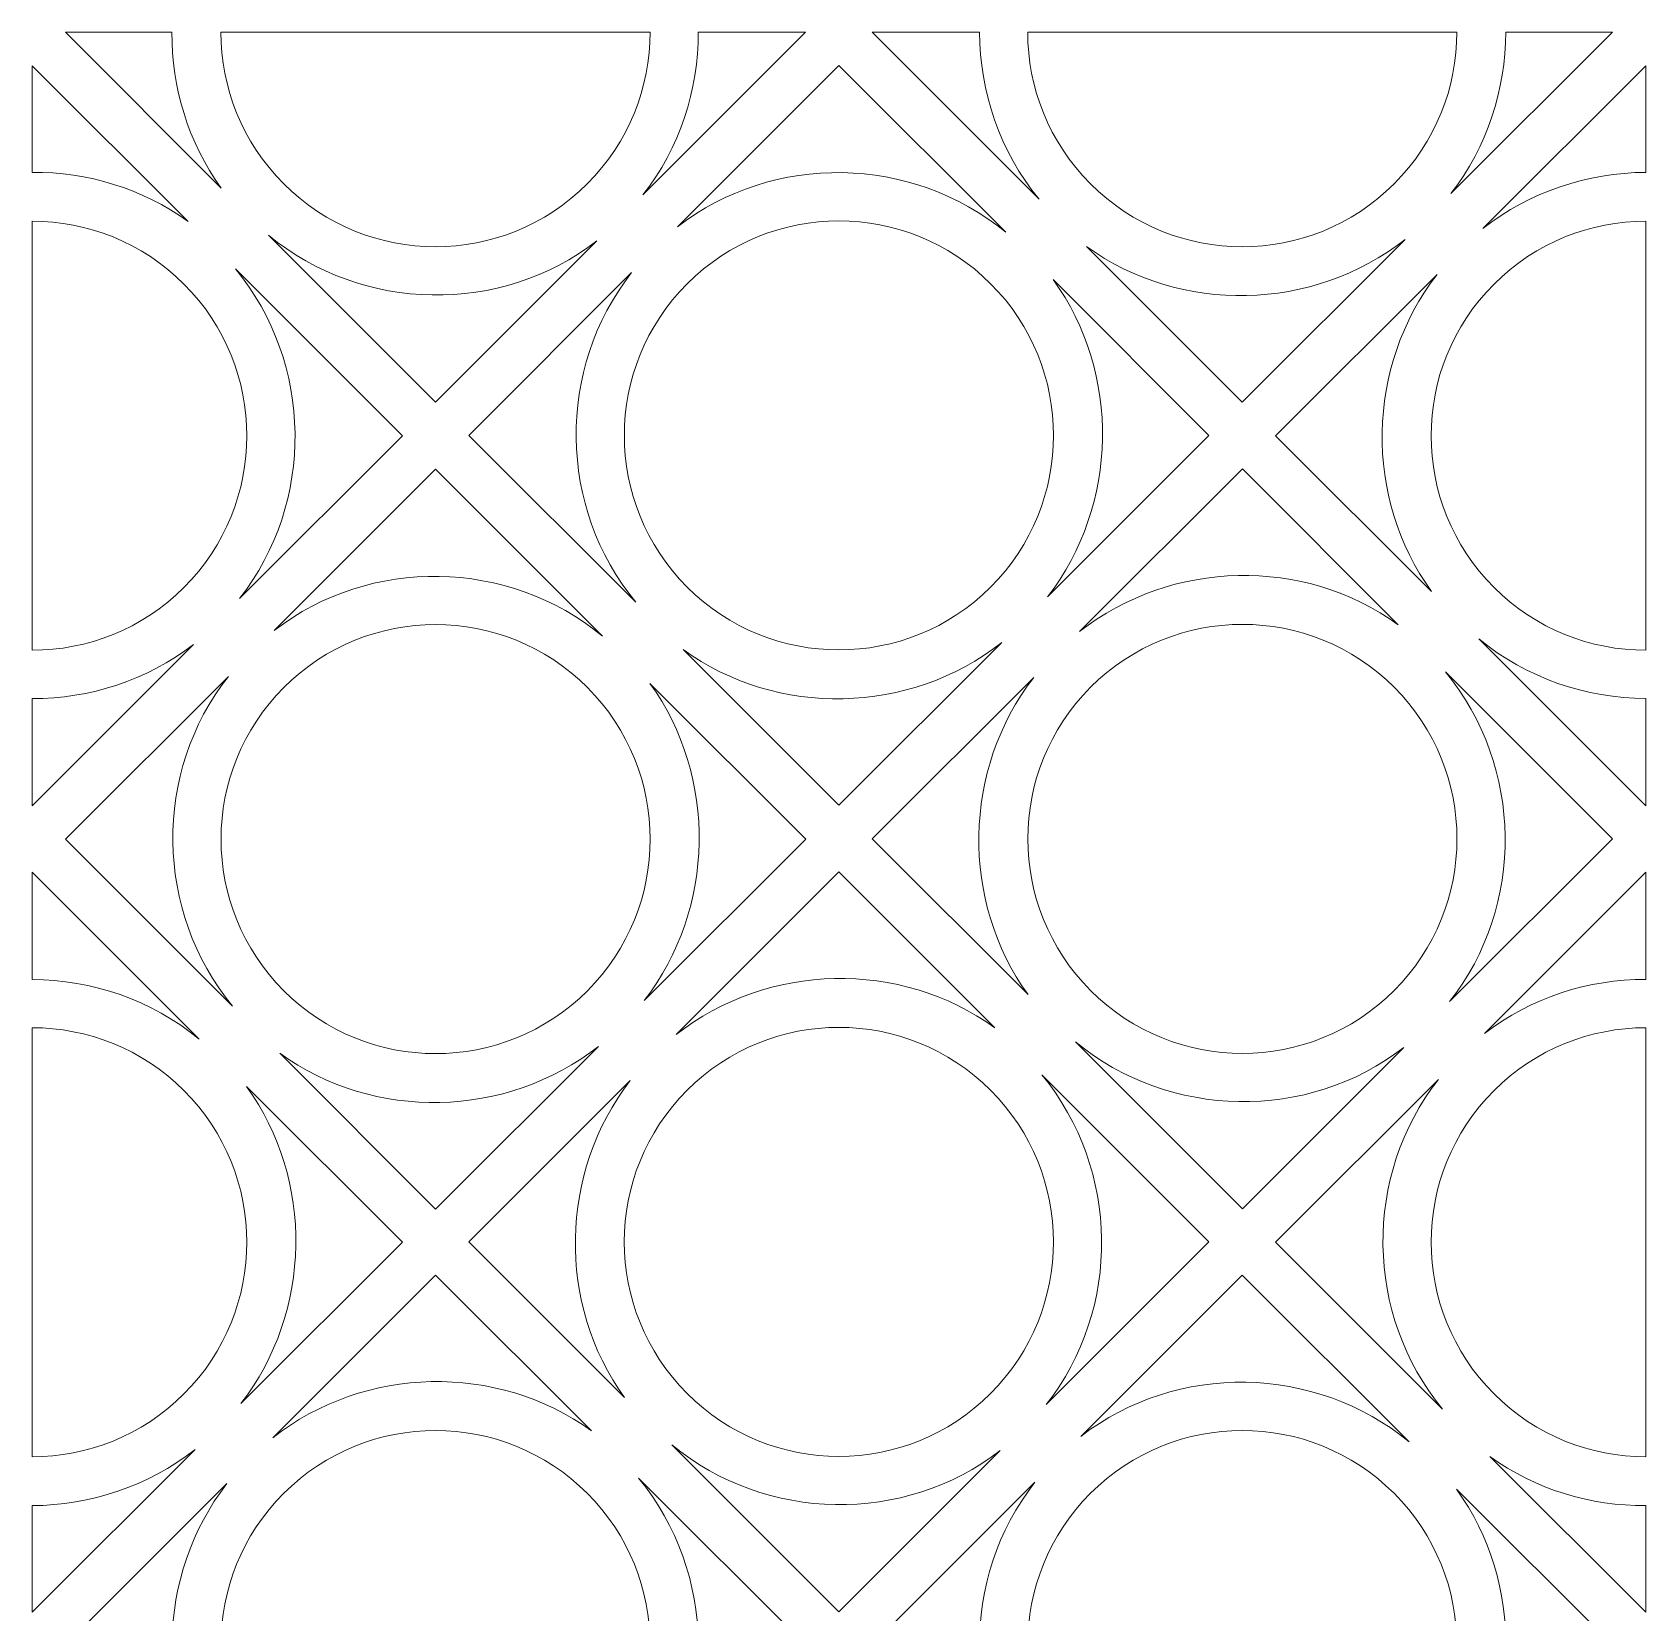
# Model space of a CAD drawing. Header units: centimetres. Extents: x -68 to 68, y -70 to 70.
# Drawn here: x -1.6 to 68.3, y 1.4 to 69.9 of the extents above; entities that cross this region are included whole.
import ezdxf

# ---------------------------------------------------------------- set-up
doc = ezdxf.new("R2010")
doc.units = ezdxf.units.CM
doc.header["$MEASUREMENT"] = 0
doc.layers.add('layer 1', color=7, linetype='Continuous')

msp = doc.modelspace()

# ---------------------------------------------------------------- linework, layer by layer
at = {"layer": 'layer 1', "color": 114, "lineweight": 9}
for points, knots in [([(4.48881, 69.86364), (4.48881, 69.86364), (-0.12264, 69.86363), (-0.12264, 69.86363), (-0.12264, 69.86363), (-0.12264, 69.86363), (6.62504, 63.11615), (6.62504, 63.11615), (6.62504, 63.11615), (5.1857, 65.09809), (4.47632, 67.48099), (4.48881, 69.86364)], [0, 0, 0, 0, 0.25, 0.25, 0.25, 0.25, 0.5, 0.5, 0.5, 0.5, 1, 1, 1, 1]), ([(31.92586, 69.86363), (31.92586, 69.86363), (27.27964, 69.86364), (27.27964, 69.86364), (27.27964, 69.86364), (27.2868, 67.36409), (26.48751, 64.86423), (24.87708, 62.81512), (24.87708, 62.81512), (24.87708, 62.81512), (31.92586, 69.86363), (31.92586, 69.86363)], [0, 0, 0, 0, 0.25, 0.25, 0.25, 0.25, 0.5, 0.5, 0.5, 0.5, 1, 1, 1, 1]), ([(39.45643, 69.86364), (39.46381, 67.2894), (40.32658, 64.71547), (42.0396, 62.63445), (42.0396, 62.63445), (42.0396, 62.63445), (34.81023, 69.86363), (34.81023, 69.86363), (34.81023, 69.86363), (34.81023, 69.86363), (39.45643, 69.86364), (39.45643, 69.86364)], [0, 0, 0, 0, 0.25, 0.25, 0.25, 0.25, 0.5, 0.5, 0.5, 0.5, 1, 1, 1, 1]), ([(62.24724, 69.86364), (62.24724, 69.86364), (66.85873, 69.86364), (66.85873, 69.86364), (66.85873, 69.86364), (66.85873, 69.86364), (59.87017, 62.87534), (59.87017, 62.87534), (59.87017, 62.87534), (61.43882, 64.90274), (62.23425, 67.38306), (62.24724, 69.86364)], [0, 0, 0, 0, 0.25, 0.25, 0.25, 0.25, 0.5, 0.5, 0.5, 0.5, 1, 1, 1, 1]), ([(6.61077, 69.86363), (6.61077, 67.48569), (7.51775, 65.10775), (9.33166, 63.29389), (9.33166, 63.29389), (12.95953, 59.66615), (18.84369, 59.66614), (22.47154, 63.29389), (22.47154, 63.29389), (24.28545, 65.10774), (25.19243, 67.48569), (25.19243, 69.86362), (25.19243, 69.86362), (25.19243, 69.86362), (6.61077, 69.86363), (6.61077, 69.86363)], [0, 0, 0, 0, 0.2, 0.2, 0.2, 0.2, 0.4, 0.4, 0.4, 0.4, 0.6, 0.6, 0.6, 0.6, 1, 1, 1, 1]), ([(41.54364, 69.86363), (41.54364, 67.48569), (42.45062, 65.10773), (44.26451, 63.29389), (44.26451, 63.29389), (47.89235, 59.66615), (53.77653, 59.66615), (57.4044, 63.29389), (57.4044, 63.29389), (59.21831, 65.10775), (60.1253, 67.48569), (60.1253, 69.86363), (60.1253, 69.86363), (60.1253, 69.86363), (41.54364, 69.86363), (41.54364, 69.86363)], [0, 0, 0, 0, 0.2, 0.2, 0.2, 0.2, 0.4, 0.4, 0.4, 0.4, 0.6, 0.6, 0.6, 0.6, 1, 1, 1, 1]), ([(-1.55932, 63.7966), (0.82278, 63.81171), (3.20522, 63.10404), (5.18839, 61.66387), (5.18839, 61.66387), (5.18839, 61.66387), (-1.55932, 68.41139), (-1.55932, 68.41139), (-1.55932, 68.41139), (-1.55932, 68.41139), (-1.55932, 63.7966), (-1.55932, 63.7966)], [0, 0, 0, 0, 0.25, 0.25, 0.25, 0.25, 0.5, 0.5, 0.5, 0.5, 1, 1, 1, 1]), ([(40.59847, 61.19791), (36.5189, 64.55585), (30.53655, 64.6542), (26.38055, 61.43875), (26.38055, 61.43875), (26.38055, 61.43875), (33.36908, 68.42708), (33.36908, 68.42708), (33.36908, 68.42708), (33.36908, 68.42708), (40.59847, 61.19791), (40.59847, 61.19791)], [0, 0, 0, 0, 0.25, 0.25, 0.25, 0.25, 0.5, 0.5, 0.5, 0.5, 1, 1, 1, 1]), ([(68.30429, 63.79659), (68.30429, 63.79659), (68.30429, 68.41139), (68.30429, 68.41139), (68.30429, 68.41139), (68.30429, 68.41139), (61.25555, 61.36285), (61.25555, 61.36285), (61.25555, 61.36285), (63.29517, 62.96568), (65.79956, 63.78069), (68.30429, 63.79659)], [0, 0, 0, 0, 0.25, 0.25, 0.25, 0.25, 0.5, 0.5, 0.5, 0.5, 1, 1, 1, 1]), ([(39.93902, 45.83357), (36.31054, 42.2052), (30.42762, 42.2052), (26.79914, 45.83357), (26.79914, 45.83357), (23.17066, 49.46194), (23.17066, 55.34469), (26.79914, 58.97306), (26.79914, 58.97306), (30.42762, 62.60142), (36.31054, 62.60143), (39.93902, 58.97306), (39.93902, 58.97306), (43.5675, 55.34469), (43.5675, 49.46194), (39.93902, 45.83357)], [0, 0, 0, 0, 0.2, 0.2, 0.2, 0.2, 0.4, 0.4, 0.4, 0.4, 0.6, 0.6, 0.6, 0.6, 1, 1, 1, 1]), ([(-1.55932, 43.09705), (0.81867, 43.09705), (3.19672, 44.00399), (5.01062, 45.81785), (5.01062, 45.81785), (8.63849, 49.4456), (8.63848, 55.3296), (5.01062, 58.95735), (5.01062, 58.95735), (3.1967, 60.77122), (0.81869, 61.6782), (-1.55932, 61.6782), (-1.55932, 61.6782), (-1.55932, 61.6782), (-1.55932, 43.09705), (-1.55932, 43.09705)], [0, 0, 0, 0, 0.2, 0.2, 0.2, 0.2, 0.4, 0.4, 0.4, 0.4, 0.6, 0.6, 0.6, 0.6, 1, 1, 1, 1]), ([(68.30431, 43.09705), (65.92628, 43.09705), (63.54826, 44.00399), (61.73435, 45.81785), (61.73435, 45.81785), (58.10649, 49.4456), (58.10649, 55.32961), (61.73435, 58.95735), (61.73435, 58.95735), (63.54827, 60.77123), (65.9263, 61.67815), (68.30432, 61.67815), (68.30432, 61.67815), (68.30432, 61.67815), (68.30431, 43.09705), (68.30431, 43.09705)], [0, 0, 0, 0, 0.2, 0.2, 0.2, 0.2, 0.4, 0.4, 0.4, 0.4, 0.6, 0.6, 0.6, 0.6, 1, 1, 1, 1]), ([(8.67221, 61.06903), (12.75178, 57.71111), (18.73416, 57.61276), (22.89013, 60.82818), (22.89013, 60.82818), (22.89013, 60.82818), (15.90162, 53.83986), (15.90162, 53.83986), (15.90162, 53.83986), (15.90162, 53.83986), (8.67221, 61.06903), (8.67221, 61.06903)], [0, 0, 0, 0, 0.25, 0.25, 0.25, 0.25, 0.5, 0.5, 0.5, 0.5, 1, 1, 1, 1]), ([(44.08677, 60.58735), (48.15528, 57.63288), (53.90381, 57.76119), (57.88321, 60.88837), (57.88321, 60.88837), (57.88321, 60.88837), (50.83444, 53.83988), (50.83444, 53.83988), (50.83444, 53.83988), (50.83444, 53.83988), (44.08677, 60.58735), (44.08677, 60.58735)], [0, 0, 0, 0, 0.25, 0.25, 0.25, 0.25, 0.5, 0.5, 0.5, 0.5, 1, 1, 1, 1]), ([(7.41621, 45.3391), (7.41621, 45.3391), (14.46491, 52.38761), (14.46491, 52.38761), (14.46491, 52.38761), (14.46491, 52.38761), (7.23553, 59.61679), (7.23553, 59.61679), (7.23553, 59.61679), (10.61191, 55.51518), (10.68515, 49.49858), (7.41621, 45.3391)], [0, 0, 0, 0, 0.25, 0.25, 0.25, 0.25, 0.5, 0.5, 0.5, 0.5, 1, 1, 1, 1]), ([(24.39358, 59.45185), (24.39358, 59.45185), (17.34484, 52.40331), (17.34484, 52.40331), (17.34484, 52.40331), (17.34484, 52.40331), (24.57422, 45.17414), (24.57422, 45.17414), (24.57422, 45.17414), (21.19787, 49.27577), (21.12461, 55.29234), (24.39358, 59.45185)], [0, 0, 0, 0, 0.25, 0.25, 0.25, 0.25, 0.5, 0.5, 0.5, 0.5, 1, 1, 1, 1]), ([(42.64564, 59.15079), (45.58349, 55.10546), (45.48024, 49.3898), (42.40479, 45.41499), (42.40479, 45.41499), (42.40479, 45.41499), (49.39332, 52.40331), (49.39332, 52.40331), (49.39332, 52.40331), (49.39332, 52.40331), (42.64564, 59.15079), (42.64564, 59.15079)], [0, 0, 0, 0, 0.25, 0.25, 0.25, 0.25, 0.5, 0.5, 0.5, 0.5, 1, 1, 1, 1]), ([(59.02771, 45.64012), (56.08988, 49.68544), (56.19316, 55.40109), (59.26861, 59.37594), (59.26861, 59.37594), (59.26861, 59.37594), (52.28005, 52.38759), (52.28005, 52.38759), (52.28005, 52.38759), (52.28005, 52.38759), (59.02771, 45.64012), (59.02771, 45.64012)], [0, 0, 0, 0, 0.25, 0.25, 0.25, 0.25, 0.5, 0.5, 0.5, 0.5, 1, 1, 1, 1]), ([(23.13545, 43.71071), (19.05588, 47.06865), (13.07353, 47.167), (8.91753, 43.95156), (8.91753, 43.95156), (8.91753, 43.95156), (15.90606, 50.93988), (15.90606, 50.93988), (15.90606, 50.93988), (15.90606, 50.93988), (23.13545, 43.71071), (23.13545, 43.71071)], [0, 0, 0, 0, 0.25, 0.25, 0.25, 0.25, 0.5, 0.5, 0.5, 0.5, 1, 1, 1, 1]), ([(57.58661, 44.20356), (53.51813, 47.15805), (47.76957, 47.02975), (43.79018, 43.90253), (43.79018, 43.90253), (43.79018, 43.90253), (50.83892, 50.95105), (50.83892, 50.95105), (50.83892, 50.95105), (50.83892, 50.95105), (57.58661, 44.20356), (57.58661, 44.20356)], [0, 0, 0, 0, 0.25, 0.25, 0.25, 0.25, 0.5, 0.5, 0.5, 0.5, 1, 1, 1, 1]), ([(22.476, 28.34637), (18.84753, 24.718), (12.9646, 24.718), (9.33612, 28.34637), (9.33612, 28.34637), (5.70765, 31.97474), (5.70765, 37.85749), (9.33612, 41.48586), (9.33612, 41.48586), (12.9646, 45.11423), (18.84753, 45.11423), (22.476, 41.48586), (22.476, 41.48586), (26.10448, 37.85749), (26.10448, 31.97474), (22.476, 28.34637)], [0, 0, 0, 0, 0.2, 0.2, 0.2, 0.2, 0.4, 0.4, 0.4, 0.4, 0.6, 0.6, 0.6, 0.6, 1, 1, 1, 1]), ([(44.26898, 41.49703), (47.89746, 45.1254), (53.78038, 45.1254), (57.40886, 41.49703), (57.40886, 41.49703), (61.03734, 37.86866), (61.03734, 31.98591), (57.40886, 28.35754), (57.40886, 28.35754), (53.78038, 24.72917), (47.89746, 24.72917), (44.26898, 28.35754), (44.26898, 28.35754), (40.6405, 31.98591), (40.6405, 37.86866), (44.26898, 41.49703)], [0, 0, 0, 0, 0.2, 0.2, 0.2, 0.2, 0.4, 0.4, 0.4, 0.4, 0.6, 0.6, 0.6, 0.6, 1, 1, 1, 1]), ([(-1.5593, 36.36384), (-1.5593, 36.36384), (5.42922, 43.35216), (5.42922, 43.35216), (5.42922, 43.35216), (3.39212, 41.77609), (0.9162, 40.99616), (-1.55932, 41.00602), (-1.55932, 41.00602), (-1.55932, 41.00602), (-1.5593, 36.36384), (-1.5593, 36.36384)], [0, 0, 0, 0, 0.25, 0.25, 0.25, 0.25, 0.5, 0.5, 0.5, 0.5, 1, 1, 1, 1]), ([(26.62139, 43.12703), (30.68987, 40.17255), (36.43843, 40.30085), (40.41782, 43.42807), (40.41782, 43.42807), (40.41782, 43.42807), (33.36908, 36.37954), (33.36908, 36.37954), (33.36908, 36.37954), (33.36908, 36.37954), (26.62139, 43.12703), (26.62139, 43.12703)], [0, 0, 0, 0, 0.25, 0.25, 0.25, 0.25, 0.5, 0.5, 0.5, 0.5, 1, 1, 1, 1]), ([(68.30427, 36.36383), (68.30427, 36.36383), (61.0749, 43.593), (61.0749, 43.593), (61.0749, 43.593), (63.15482, 41.88102), (65.72937, 41.01629), (68.30431, 41.00603), (68.30431, 41.00603), (68.30431, 41.00603), (68.30427, 36.36383), (68.30427, 36.36383)], [0, 0, 0, 0, 0.25, 0.25, 0.25, 0.25, 0.5, 0.5, 0.5, 0.5, 1, 1, 1, 1]), ([(6.93056, 41.96465), (6.93056, 41.96465), (-0.11818, 34.91611), (-0.11818, 34.91611), (-0.11818, 34.91611), (-0.11818, 34.91611), (7.1112, 27.68694), (7.1112, 27.68694), (7.1112, 27.68694), (3.73486, 31.78857), (3.66159, 37.80514), (6.93056, 41.96465)], [0, 0, 0, 0, 0.25, 0.25, 0.25, 0.25, 0.5, 0.5, 0.5, 0.5, 1, 1, 1, 1]), ([(59.81442, 27.87875), (59.81442, 27.87875), (66.86316, 34.92728), (66.86316, 34.92728), (66.86316, 34.92728), (66.86316, 34.92728), (59.63378, 42.15646), (59.63378, 42.15646), (59.63378, 42.15646), (63.01013, 38.05483), (63.08339, 32.03826), (59.81442, 27.87875)], [0, 0, 0, 0, 0.25, 0.25, 0.25, 0.25, 0.5, 0.5, 0.5, 0.5, 1, 1, 1, 1]), ([(25.18263, 41.66359), (28.12047, 37.61826), (28.01722, 31.9026), (24.94177, 27.92779), (24.94177, 27.92779), (24.94177, 27.92779), (31.93031, 34.91611), (31.93031, 34.91611), (31.93031, 34.91611), (31.93031, 34.91611), (25.18263, 41.66359), (25.18263, 41.66359)], [0, 0, 0, 0, 0.25, 0.25, 0.25, 0.25, 0.5, 0.5, 0.5, 0.5, 1, 1, 1, 1]), ([(41.56236, 28.1798), (38.62451, 32.22514), (38.72776, 37.94079), (41.80321, 41.91561), (41.80321, 41.91561), (41.80321, 41.91561), (34.81468, 34.92728), (34.81468, 34.92728), (34.81468, 34.92728), (34.81468, 34.92728), (41.56236, 28.1798), (41.56236, 28.1798)], [0, 0, 0, 0, 0.25, 0.25, 0.25, 0.25, 0.5, 0.5, 0.5, 0.5, 1, 1, 1, 1]), ([(-1.55932, 28.83738), (1.01561, 28.82713), (3.59016, 27.9624), (5.67007, 26.2504), (5.67007, 26.2504), (5.67007, 26.2504), (-1.55932, 33.4796), (-1.55932, 33.4796), (-1.55932, 33.4796), (-1.55932, 33.4796), (-1.55932, 28.83738), (-1.55932, 28.83738)], [0, 0, 0, 0, 0.25, 0.25, 0.25, 0.25, 0.5, 0.5, 0.5, 0.5, 1, 1, 1, 1]), ([(40.11466, 26.74777), (36.04618, 29.70226), (30.29762, 29.57396), (26.31824, 26.44673), (26.31824, 26.44673), (26.31824, 26.44673), (33.36697, 33.49526), (33.36697, 33.49526), (33.36697, 33.49526), (33.36697, 33.49526), (40.11466, 26.74777), (40.11466, 26.74777)], [0, 0, 0, 0, 0.25, 0.25, 0.25, 0.25, 0.5, 0.5, 0.5, 0.5, 1, 1, 1, 1]), ([(68.30431, 28.83739), (65.82877, 28.84723), (63.35285, 28.06729), (61.31575, 26.49123), (61.31575, 26.49123), (61.31575, 26.49123), (68.30429, 33.47954), (68.30429, 33.47954), (68.30429, 33.47954), (68.30429, 33.47954), (68.30431, 28.83739), (68.30431, 28.83739)], [0, 0, 0, 0, 0.25, 0.25, 0.25, 0.25, 0.5, 0.5, 0.5, 0.5, 1, 1, 1, 1]), ([(26.79703, 24.04124), (30.42551, 27.66961), (36.30844, 27.66961), (39.93691, 24.04124), (39.93691, 24.04124), (43.56539, 20.41287), (43.56539, 14.53012), (39.93691, 10.90175), (39.93691, 10.90175), (36.30844, 7.27338), (30.42551, 7.27338), (26.79703, 10.90175), (26.79703, 10.90175), (23.16856, 14.53012), (23.16856, 20.41287), (26.79703, 24.04124)], [0, 0, 0, 0, 0.2, 0.2, 0.2, 0.2, 0.4, 0.4, 0.4, 0.4, 0.6, 0.6, 0.6, 0.6, 1, 1, 1, 1]), ([(-1.55932, 8.16524), (0.81869, 8.16524), (3.1967, 9.07218), (5.01062, 10.88604), (5.01062, 10.88604), (8.63848, 14.51379), (8.63848, 20.39778), (5.01062, 24.02554), (5.01062, 24.02554), (3.19672, 25.83939), (0.81869, 26.74633), (-1.55932, 26.74633), (-1.55932, 26.74633), (-1.55932, 26.74633), (-1.55932, 8.16524), (-1.55932, 8.16524)], [0, 0, 0, 0, 0.2, 0.2, 0.2, 0.2, 0.4, 0.4, 0.4, 0.4, 0.6, 0.6, 0.6, 0.6, 1, 1, 1, 1]), ([(68.30431, 8.16524), (65.9263, 8.16524), (63.54827, 9.07217), (61.73435, 10.88604), (61.73435, 10.88604), (58.10649, 14.51378), (58.10649, 20.39779), (61.73435, 24.02554), (61.73435, 24.02554), (63.54826, 25.83941), (65.92628, 26.74634), (68.30431, 26.74634), (68.30431, 26.74634), (68.30431, 26.74634), (68.30431, 8.16524), (68.30431, 8.16524)], [0, 0, 0, 0, 0.2, 0.2, 0.2, 0.2, 0.4, 0.4, 0.4, 0.4, 0.6, 0.6, 0.6, 0.6, 1, 1, 1, 1]), ([(9.15837, 25.63983), (13.22686, 22.68535), (18.97541, 22.81365), (22.9548, 25.94087), (22.9548, 25.94087), (22.9548, 25.94087), (15.90606, 18.89235), (15.90606, 18.89235), (15.90606, 18.89235), (15.90606, 18.89235), (9.15837, 25.63983), (9.15837, 25.63983)], [0, 0, 0, 0, 0.25, 0.25, 0.25, 0.25, 0.5, 0.5, 0.5, 0.5, 1, 1, 1, 1]), ([(43.60953, 26.13269), (47.6891, 22.77475), (53.67145, 22.6764), (57.82745, 25.89184), (57.82745, 25.89184), (57.82745, 25.89184), (50.83892, 18.90352), (50.83892, 18.90352), (50.83892, 18.90352), (50.83892, 18.90352), (43.60953, 26.13269), (43.60953, 26.13269)], [0, 0, 0, 0, 0.25, 0.25, 0.25, 0.25, 0.5, 0.5, 0.5, 0.5, 1, 1, 1, 1]), ([(24.09041, 10.72401), (21.15256, 14.76935), (21.25582, 20.485), (24.33126, 24.45982), (24.33126, 24.45982), (24.33126, 24.45982), (17.34273, 17.47149), (17.34273, 17.47149), (17.34273, 17.47149), (17.34273, 17.47149), (24.09041, 10.72401), (24.09041, 10.72401)], [0, 0, 0, 0, 0.25, 0.25, 0.25, 0.25, 0.5, 0.5, 0.5, 0.5, 1, 1, 1, 1]), ([(42.34247, 10.42296), (42.34247, 10.42296), (49.39122, 17.47149), (49.39122, 17.47149), (49.39122, 17.47149), (49.39122, 17.47149), (42.16183, 24.70066), (42.16183, 24.70066), (42.16183, 24.70066), (45.53818, 20.59904), (45.61144, 14.58246), (42.34247, 10.42296)], [0, 0, 0, 0, 0.25, 0.25, 0.25, 0.25, 0.5, 0.5, 0.5, 0.5, 1, 1, 1, 1]), ([(59.32879, 24.50433), (59.32879, 24.50433), (52.28003, 17.45582), (52.28003, 17.45582), (52.28003, 17.45582), (52.28003, 17.45582), (59.50944, 10.22661), (59.50944, 10.22661), (59.50944, 10.22661), (56.13311, 14.32825), (56.05979, 20.34483), (59.32879, 24.50433)], [0, 0, 0, 0, 0.25, 0.25, 0.25, 0.25, 0.5, 0.5, 0.5, 0.5, 1, 1, 1, 1]), ([(7.71728, 24.20327), (10.65509, 20.15795), (10.55183, 14.44227), (7.47641, 10.46747), (7.47641, 10.46747), (7.47641, 10.46747), (14.46492, 17.45581), (14.46492, 17.45581), (14.46492, 17.45581), (14.46492, 17.45581), (7.71728, 24.20327), (7.71728, 24.20327)], [0, 0, 0, 0, 0.25, 0.25, 0.25, 0.25, 0.5, 0.5, 0.5, 0.5, 1, 1, 1, 1]), ([(22.64929, 9.28745), (18.5808, 12.24194), (12.83225, 12.11363), (8.85286, 8.98641), (8.85286, 8.98641), (8.85286, 8.98641), (15.9016, 16.03494), (15.9016, 16.03494), (15.9016, 16.03494), (15.9016, 16.03494), (22.64929, 9.28745), (22.64929, 9.28745)], [0, 0, 0, 0, 0.25, 0.25, 0.25, 0.25, 0.5, 0.5, 0.5, 0.5, 1, 1, 1, 1]), ([(58.06384, 8.80577), (53.98428, 12.16371), (48.00192, 12.26205), (43.84592, 9.04661), (43.84592, 9.04661), (43.84592, 9.04661), (50.83446, 16.03494), (50.83446, 16.03494), (50.83446, 16.03494), (50.83446, 16.03494), (58.06384, 8.80577), (58.06384, 8.80577)], [0, 0, 0, 0, 0.25, 0.25, 0.25, 0.25, 0.5, 0.5, 0.5, 0.5, 1, 1, 1, 1]), ([(9.33166, 6.58091), (12.96013, 10.20928), (18.84306, 10.20928), (22.47154, 6.58091), (22.47154, 6.58091), (26.10001, 2.95255), (26.10001, -2.93021), (22.47154, -6.55857), (22.47154, -6.55857), (18.84306, -10.18694), (12.96013, -10.18694), (9.33166, -6.55857), (9.33166, -6.55857), (5.70318, -2.93021), (5.70318, 2.95255), (9.33166, 6.58091)], [0, 0, 0, 0, 0.2, 0.2, 0.2, 0.2, 0.4, 0.4, 0.4, 0.4, 0.6, 0.6, 0.6, 0.6, 1, 1, 1, 1]), ([(57.40439, -6.55857), (53.77592, -10.18694), (47.89299, -10.18694), (44.26451, -6.55857), (44.26451, -6.55857), (40.63604, -2.93021), (40.63604, 2.95255), (44.26452, 6.58091), (44.26452, 6.58091), (47.89299, 10.20928), (53.77592, 10.20928), (57.4044, 6.58091), (57.4044, 6.58091), (61.03287, 2.95255), (61.03287, -2.93021), (57.40439, -6.55857)], [0, 0, 0, 0, 0.2, 0.2, 0.2, 0.2, 0.4, 0.4, 0.4, 0.4, 0.6, 0.6, 0.6, 0.6, 1, 1, 1, 1]), ([(-1.55932, 1.43204), (-1.55932, 1.43204), (-1.5593, 6.0468), (-1.5593, 6.0468), (-1.5593, 6.0468), (0.94543, 6.06268), (3.44982, 6.87771), (5.48946, 8.48056), (5.48946, 8.48056), (5.48946, 8.48056), (-1.55932, 1.43204), (-1.55932, 1.43204)], [0, 0, 0, 0, 0.25, 0.25, 0.25, 0.25, 0.5, 0.5, 0.5, 0.5, 1, 1, 1, 1]), ([(26.13759, 8.6769), (30.21715, 5.31896), (36.19951, 5.22061), (40.35551, 8.43605), (40.35551, 8.43605), (40.35551, 8.43605), (33.36697, 1.44773), (33.36697, 1.44773), (33.36697, 1.44773), (33.36697, 1.44773), (26.13759, 8.6769), (26.13759, 8.6769)], [0, 0, 0, 0, 0.25, 0.25, 0.25, 0.25, 0.5, 0.5, 0.5, 0.5, 1, 1, 1, 1]), ([(68.30431, 1.43204), (68.30431, 1.43204), (61.55663, 8.17951), (61.55663, 8.17951), (61.55663, 8.17951), (63.53979, 6.73934), (65.92221, 6.03167), (68.30431, 6.04677), (68.30431, 6.04677), (68.30431, 6.04677), (68.30431, 1.43204), (68.30431, 1.43204)], [0, 0, 0, 0, 0.25, 0.25, 0.25, 0.25, 0.5, 0.5, 0.5, 0.5, 1, 1, 1, 1]), ([(6.62503, -6.73631), (3.68719, -2.69097), (3.79044, 3.02468), (6.86589, 6.9995), (6.86589, 6.9995), (6.86589, 6.9995), (-0.12265, 0.01117), (-0.12265, 0.01117), (-0.12265, 0.01117), (-0.12265, 0.01117), (6.62503, -6.73631), (6.62503, -6.73631)], [0, 0, 0, 0, 0.25, 0.25, 0.25, 0.25, 0.5, 0.5, 0.5, 0.5, 1, 1, 1, 1]), ([(24.8771, -7.03736), (24.8771, -7.03736), (31.92584, 0.01117), (31.92584, 0.01117), (31.92584, 0.01117), (31.92584, 0.01117), (24.69646, 7.24034), (24.69646, 7.24034), (24.69646, 7.24034), (28.0728, 3.13871), (28.14607, -2.87786), (24.8771, -7.03736)], [0, 0, 0, 0, 0.25, 0.25, 0.25, 0.25, 0.5, 0.5, 0.5, 0.5, 1, 1, 1, 1]), ([(41.85896, 7.05971), (41.85896, 7.05971), (34.81021, 0.01117), (34.81021, 0.01117), (34.81021, 0.01117), (34.81021, 0.01117), (42.0396, -7.218), (42.0396, -7.218), (42.0396, -7.218), (38.66325, -3.11637), (38.58999, 2.9002), (41.85896, 7.05971)], [0, 0, 0, 0, 0.25, 0.25, 0.25, 0.25, 0.5, 0.5, 0.5, 0.5, 1, 1, 1, 1]), ([(60.11102, 6.75865), (63.04886, 2.71331), (62.94561, -3.00234), (59.87017, -6.97716), (59.87017, -6.97716), (59.87017, -6.97716), (66.8587, 0.01117), (66.8587, 0.01117), (66.8587, 0.01117), (66.8587, 0.01117), (60.11102, 6.75865), (60.11102, 6.75865)], [0, 0, 0, 0, 0.25, 0.25, 0.25, 0.25, 0.5, 0.5, 0.5, 0.5, 1, 1, 1, 1])]:
    msp.add_open_spline(points, degree=3, knots=knots, dxfattribs=at)

doc.saveas('drawing.dxf')
